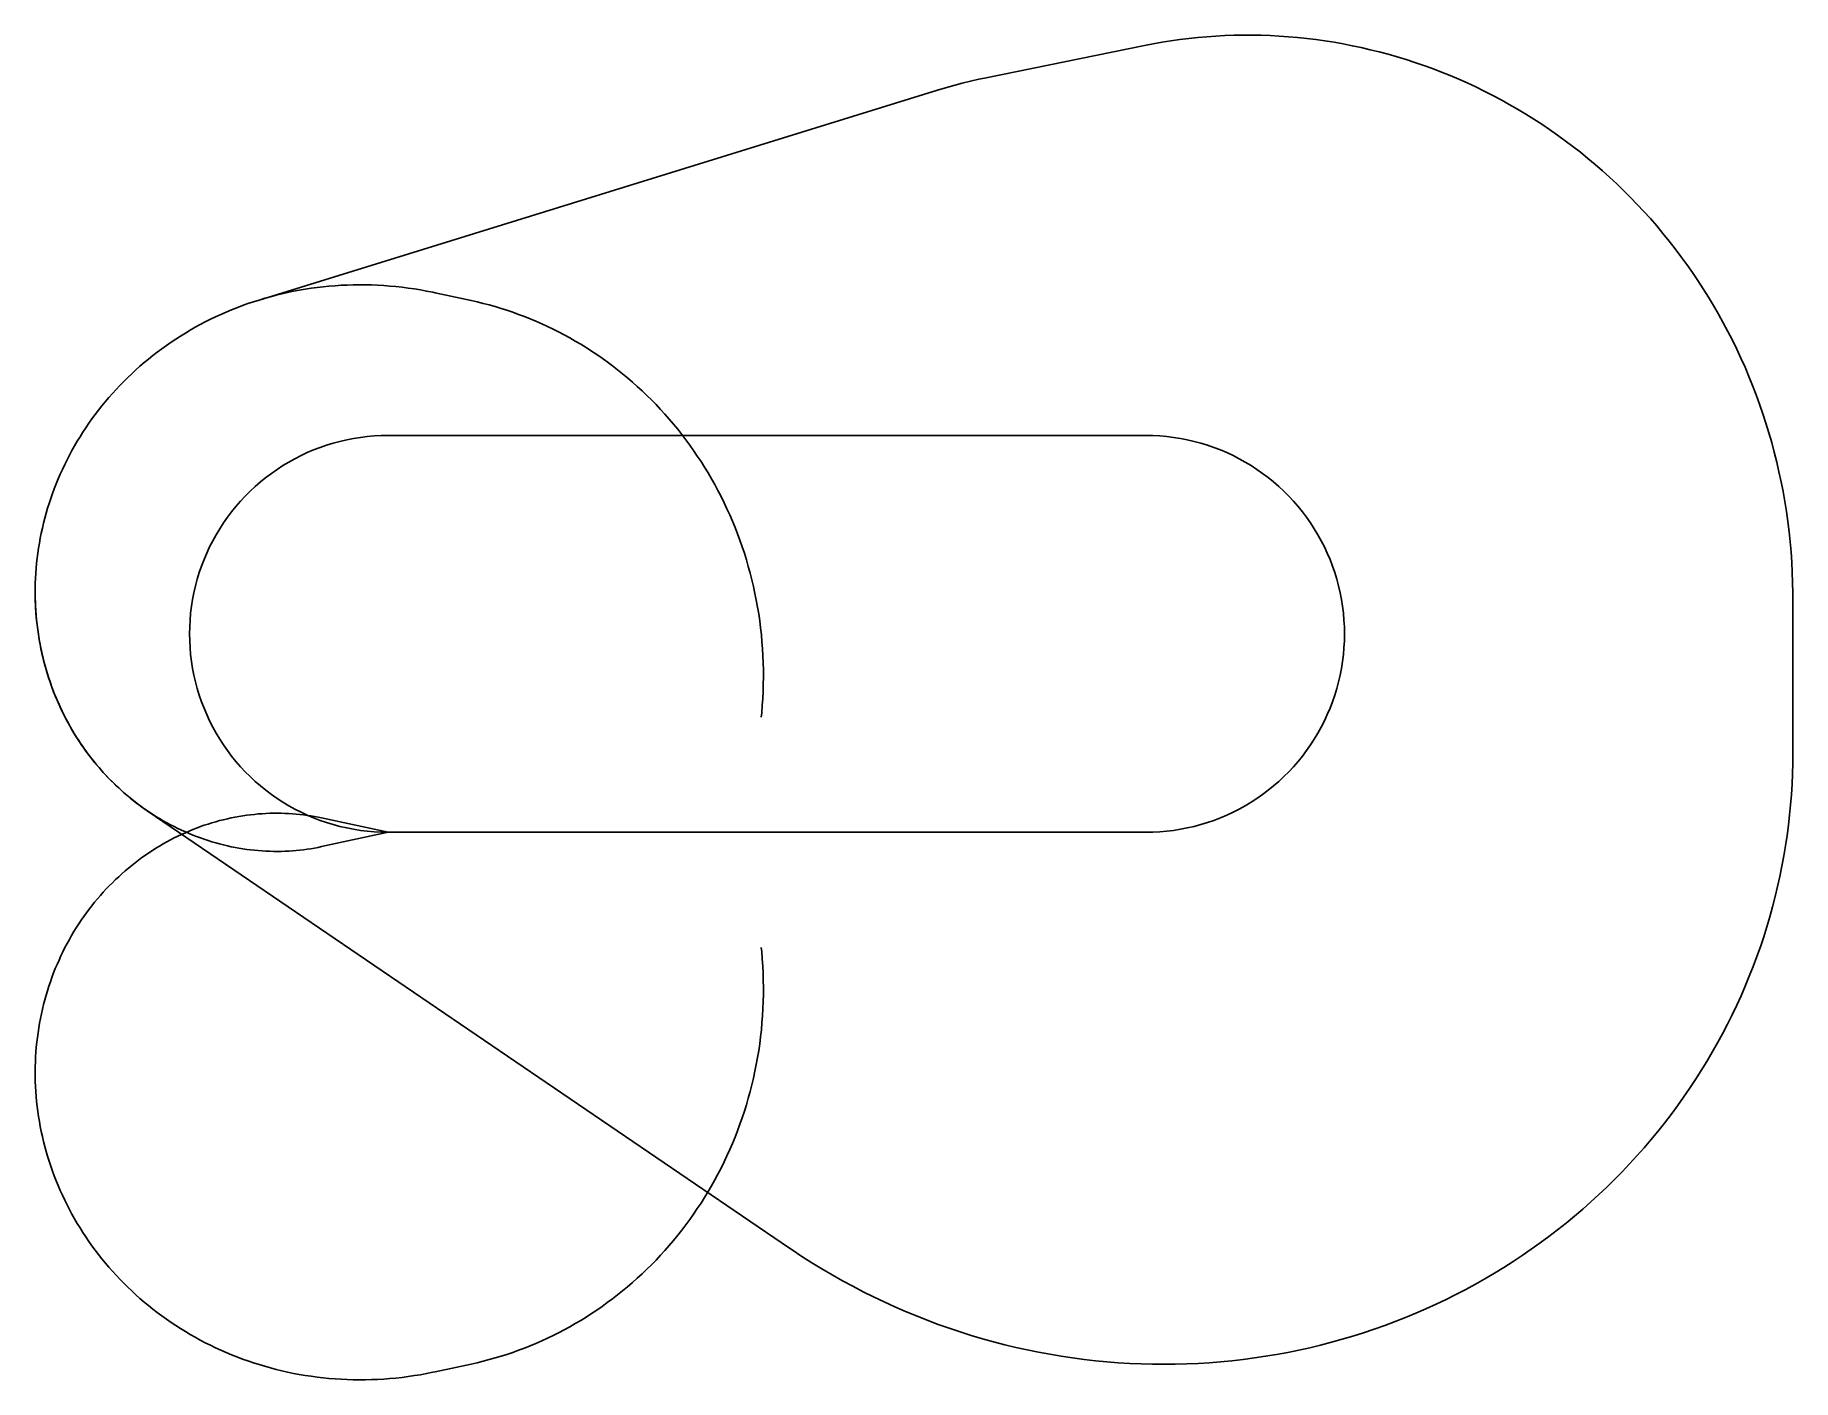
# Model space of a CAD drawing. Header units: metres. Extents: x -8025 to 31950, y -12454 to 18132.
import ezdxf

# ---------------------------------------------------------------- set-up
doc = ezdxf.new("R2010")
doc.units = ezdxf.units.M

msp = doc.modelspace()

# ---------------------------------------------------------------- linework, layer by layer
at = {"layer": 'NorminalTrack', "color": 1}
msp.add_lwpolyline([(0, 0), (0, 0), (-158, 3), (-315, 11), (-472, 25), (-628, 44), (-784, 69), (-938, 99), (-1092, 134), (-1244, 175), (-1395, 221), (-1544, 272), (-1691, 329), (-1836, 390), (-1978, 457), (-2119, 528), (-2257, 605), (-2392, 686), (-2524, 772), (-2653, 862), (-2778, 957), (-2901, 1056), (-3020, 1159), (-3135, 1267), (-3246, 1378), (-3354, 1493), (-3457, 1612), (-3556, 1735), (-3651, 1860), (-3741, 1989), (-3827, 2121), (-3908, 2257), (-3985, 2394), (-4056, 2535), (-4123, 2677), (-4184, 2822), (-4241, 2969), (-4292, 3118), (-4338, 3269), (-4379, 3421), (-4414, 3575), (-4444, 3729), (-4469, 3885), (-4488, 4041), (-4502, 4198), (-4510, 4356), (-4513, 4513), (-4510, 4671), (-4502, 4828), (-4488, 4985), (-4469, 5141), (-4444, 5297), (-4414, 5451), (-4379, 5605), (-4338, 5757), (-4292, 5908), (-4241, 6057), (-4184, 6204), (-4123, 6349), (-4056, 6491), (-3985, 6632), (-3908, 6770), (-3827, 6905), (-3741, 7037), (-3651, 7166), (-3556, 7292), (-3457, 7414), (-3354, 7533), (-3246, 7648), (-3135, 7759), (-3020, 7867), (-2901, 7970), (-2778, 8069), (-2653, 8164), (-2524, 8254), (-2392, 8340), (-2257, 8421), (-2119, 8498), (-1978, 8569), (-1836, 8636), (-1691, 8697), (-1544, 8754), (-1395, 8805), (-1244, 8851), (-1092, 8892), (-938, 8927), (-784, 8957), (-628, 8982), (-472, 9001), (-315, 9015), (-158, 9023), (0, 9026), (0, 9026), (17239, 9026), (17239, 9026), (17397, 9023), (17554, 9015), (17711, 9001), (17867, 8982), (18023, 8957), (18178, 8927), (18331, 8892), (18483, 8851), (18634, 8805), (18783, 8754), (18930, 8697), (19075, 8636), (19218, 8569), (19358, 8498), (19496, 8421), (19631, 8340), (19763, 8254), (19892, 8164), (20018, 8069), (20140, 7970), (20259, 7867), (20374, 7759), (20486, 7648), (20593, 7533), (20697, 7414), (20796, 7292), (20890, 7166), (20981, 7037), (21067, 6905), (21148, 6770), (21224, 6632), (21296, 6491), (21362, 6349), (21424, 6204), (21480, 6057), (21531, 5908), (21578, 5757), (21618, 5605), (21654, 5451), (21684, 5297), (21708, 5141), (21728, 4985), (21741, 4828), (21750, 4671), (21752, 4513), (21750, 4356), (21741, 4198), (21728, 4041), (21708, 3885), (21684, 3729), (21654, 3575), (21618, 3421), (21578, 3269), (21531, 3118), (21480, 2969), (21424, 2822), (21362, 2677), (21296, 2535), (21224, 2394), (21148, 2257), (21067, 2121), (20981, 1989), (20890, 1860), (20796, 1735), (20697, 1612), (20593, 1493), (20486, 1378), (20374, 1267), (20259, 1159), (20140, 1056), (20018, 957), (19892, 862), (19763, 772), (19631, 686), (19496, 605), (19358, 528), (19218, 457), (19075, 390), (18930, 329), (18783, 272), (18634, 221), (18483, 175), (18331, 134), (18178, 99), (18023, 69), (17867, 44), (17711, 25), (17554, 11), (17397, 3), (17239, 0), (0, 0)], dxfattribs=at)
at = {"layer": 'WindSpiral', "color": 5}
for points in [[(0, 0), (-1510, -326), (-1591, -343), (-1673, -358), (-1755, -372), (-1838, -385), (-1921, -396), (-2005, -406), (-2090, -415), (-2174, -422), (-2259, -427), (-2345, -431), (-2431, -434), (-2517, -435), (-2603, -434), (-2690, -432), (-2777, -429), (-2864, -424), (-2951, -417), (-3039, -409), (-3127, -399), (-3214, -388), (-3302, -375), (-3390, -361), (-3478, -345), (-3566, -327), (-3654, -308), (-3742, -287), (-3829, -265), (-3917, -241), (-4004, -215), (-4091, -188), (-4178, -159), (-4265, -129), (-4352, -97), (-4438, -63), (-4524, -28), (-4609, 9), (-4695, 47), (-4779, 87), (-4863, 129), (-4947, 172), (-5030, 217), (-5113, 264), (-5195, 312), (-5277, 361), (-5358, 412), (-5438, 465), (-5518, 519), (-5596, 575), (-5674, 633), (-5752, 692), (-5828, 752), (-5904, 814), (-5979, 877), (-6053, 942), (-6125, 1009), (-6197, 1076), (-6268, 1146), (-6338, 1217), (-6407, 1289), (-6475, 1362), (-6542, 1437), (-6608, 1514), (-6672, 1591), (-6735, 1670), (-6797, 1751), (-6858, 1832), (-6918, 1915), (-6976, 1999), (-7033, 2085), (-7089, 2172), (-7143, 2259), (-7196, 2348), (-7247, 2439), (-7297, 2530), (-7346, 2623), (-7393, 2716), (-7438, 2811), (-7482, 2906), (-7525, 3003), (-7566, 3101), (-7605, 3199), (-7642, 3299), (-7678, 3400), (-7713, 3501), (-7745, 3603), (-7776, 3706), (-7805, 3810), (-7833, 3915), (-7859, 4020), (-7882, 4127), (-7905, 4233), (-7925, 4341), (-7943, 4449), (-7960, 4558), (-7975, 4667), (-7988, 4777), (-7999, 4887), (-8008, 4998), (-8015, 5109), (-8020, 5220), (-8023, 5332), (-8025, 5445), (-8024, 5557), (-8022, 5670), (-8017, 5783), (-8010, 5896), (-8002, 6010), (-7991, 6123), (-7979, 6237), (-7964, 6351), (-7948, 6464), (-7929, 6578), (-7908, 6691), (-7886, 6805), (-7861, 6918), (-7834, 7032), (-7805, 7145), (-7774, 7257), (-7741, 7370), (-7706, 7482), (-7669, 7594), (-7630, 7705), (-7589, 7816), (-7546, 7927), (-7501, 8037), (-7454, 8146), (-7405, 8255), (-7353, 8364), (-7300, 8471), (-7245, 8578), (-7188, 8685), (-7128, 8790), (-7067, 8895), (-7004, 8999), (-6939, 9102), (-6872, 9204), (-6803, 9305), (-6732, 9405), (-6659, 9504), (-6584, 9602), (-6508, 9699), (-6429, 9795), (-6349, 9890), (-6267, 9983), (-6183, 10075), (-6097, 10166), (-6009, 10256), (-5920, 10344), (-5829, 10431), (-5736, 10517), (-5642, 10601), (-5546, 10684), (-5448, 10765), (-5348, 10845), (-5247, 10923), (-5145, 10999), (-5041, 11074), (-4935, 11147), (-4828, 11218), (-4719, 11288), (-4609, 11356), (-4497, 11422), (-4385, 11487), (-4270, 11549), (-4155, 11610), (-4038, 11669), (-3920, 11726), (-3800, 11780), (-3680, 11833), (-3558, 11884), (-3435, 11933), (-3311, 11980), (-3186, 12025), (-3060, 12068), (-2932, 12108), (-2932, 12108), (12495, 16881), (12681, 16936), (12869, 16989), (13058, 17039), (13248, 17085), (13439, 17128), (13566, 17155), (17202, 17896), (17402, 17935), (17603, 17971), (17804, 18003), (18007, 18031), (18210, 18056), (18414, 18078), (18619, 18096), (18824, 18110), (19030, 18121), (19236, 18129), (19443, 18132), (19649, 18132), (19857, 18129), (20064, 18122), (20271, 18111), (20479, 18097), (20686, 18078), (20894, 18057), (21101, 18031), (21309, 18002), (21515, 17970), (21722, 17933), (21928, 17893), (22134, 17850), (22339, 17802), (22544, 17752), (22748, 17697), (22952, 17639), (23154, 17577), (23356, 17511), (23557, 17442), (23757, 17370), (23956, 17294), (24153, 17214), (24350, 17130), (24545, 17044), (24739, 16953), (24932, 16859), (25124, 16762), (25314, 16661), (25502, 16557), (25689, 16449), (25874, 16338), (26057, 16223), (26239, 16106), (26418, 15984), (26596, 15860), (26772, 15732), (26946, 15602), (27118, 15467), (27288, 15330), (27455, 15190), (27620, 15046), (27783, 14900), (27944, 14750), (28102, 14598), (28257, 14442), (28410, 14284), (28561, 14123), (28709, 13959), (28854, 13792), (28996, 13622), (29136, 13450), (29272, 13275), (29406, 13098), (29537, 12918), (29665, 12735), (29790, 12551), (29912, 12363), (30030, 12174), (30146, 11982), (30258, 11787), (30367, 11591), (30473, 11393), (30575, 11192), (30674, 10989), (30770, 10785), (30862, 10578), (30950, 10370), (31035, 10160), (31117, 9948), (31194, 9735), (31269, 9520), (31339, 9303), (31406, 9085), (31469, 8865), (31528, 8645), (31584, 8423), (31635, 8199), (31683, 7975), (31727, 7749), (31767, 7523), (31803, 7295), (31836, 7067), (31864, 6837), (31888, 6607), (31908, 6377), (31925, 6145), (31937, 5914), (31945, 5681), (31949, 5449), (31950, 5326), (31950, 1795), (31948, 1562), (31942, 1328), (31932, 1095), (31917, 861), (31899, 627), (31876, 394), (31850, 160), (31819, -73), (31784, -306), (31745, -538), (31702, -770), (31655, -1002), (31604, -1233), (31549, -1463), (31489, -1693), (31426, -1922), (31358, -2150), (31287, -2377), (31211, -2603), (31131, -2828), (31048, -3052), (30960, -3274), (30868, -3496), (30773, -3716), (30673, -3934), (30570, -4151), (30462, -4367), (30351, -4580), (30236, -4792), (30117, -5003), (29994, -5211), (29868, -5418), (29737, -5622), (29603, -5824), (29466, -6025), (29324, -6223), (29180, -6419), (29031, -6612), (28879, -6803), (28724, -6992), (28565, -7178), (28402, -7362), (28236, -7542), (28067, -7721), (27895, -7896), (27719, -8069), (27541, -8238), (27359, -8405), (27173, -8569), (26985, -8729), (26794, -8887), (26600, -9041), (26403, -9193), (26203, -9340), (26001, -9485), (25796, -9626), (25588, -9764), (25377, -9898), (25164, -10028), (24948, -10155), (24730, -10279), (24510, -10399), (24287, -10515), (24062, -10627), (23835, -10735), (23605, -10840), (23374, -10940), (23140, -11037), (22905, -11130), (22668, -11218), (22429, -11303), (22188, -11383), (21946, -11460), (21702, -11532), (21457, -11600), (21210, -11664), (20962, -11723), (20712, -11779), (20462, -11830), (20210, -11876), (19957, -11919), (19703, -11957), (19448, -11990), (19193, -12019), (18936, -12044), (18679, -12064), (18422, -12080), (18164, -12091), (17905, -12098), (17646, -12100), (17387, -12098), (17127, -12091), (16868, -12080), (16608, -12064), (16348, -12044), (16089, -12019), (15829, -11989), (15570, -11955), (15312, -11916), (15053, -11873), (14795, -11825), (14538, -11773), (14282, -11716), (14026, -11655), (13771, -11589), (13517, -11518), (13264, -11443), (13012, -11364), (12761, -11280), (12511, -11192), (12263, -11099), (12016, -11001), (11771, -10900), (11527, -10794), (11285, -10683), (11044, -10569), (10805, -10450), (10568, -10326), (10333, -10199), (10100, -10067), (9869, -9931), (9641, -9791), (9414, -9646), (9190, -9498), (9132, -9459), (-5474, 489), (-5553, 544), (-5631, 601), (-5709, 659), (-5786, 718), (-5862, 780), (-5938, 842), (-6012, 906), (-6085, 972), (-6158, 1039), (-6229, 1107), (-6300, 1177), (-6369, 1249), (-6438, 1321), (-6505, 1396), (-6572, 1471), (-6637, 1548), (-6701, 1626), (-6763, 1706), (-6825, 1787), (-6885, 1869), (-6944, 1953), (-7002, 2038), (-7058, 2124), (-7113, 2211), (-7167, 2299), (-7219, 2389), (-7270, 2479), (-7319, 2571), (-7367, 2664), (-7413, 2758), (-7458, 2853), (-7502, 2950), (-7543, 3047), (-7583, 3145), (-7622, 3244), (-7659, 3344), (-7694, 3445), (-7728, 3547), (-7759, 3649), (-7790, 3753), (-7818, 3857), (-7845, 3962), (-7870, 4068), (-7893, 4174), (-7914, 4281), (-7933, 4389), (-7951, 4498), (-7967, 4606), (-7981, 4716), (-7993, 4826), (-8003, 4936), (-8011, 5047), (-8017, 5159), (-8022, 5270), (-8024, 5383), (-8025, 5466)], [(0, 0), (-1510, -326), (-1591, -343), (-1673, -358), (-1755, -372), (-1838, -385), (-1921, -396), (-2005, -406), (-2090, -415), (-2174, -422), (-2259, -427), (-2345, -431), (-2431, -434), (-2517, -435), (-2603, -434), (-2690, -432), (-2777, -429), (-2864, -424), (-2951, -417), (-3039, -409), (-3127, -399), (-3214, -388), (-3302, -375), (-3390, -361), (-3478, -345), (-3566, -327), (-3654, -308), (-3742, -287), (-3829, -265), (-3917, -241), (-4004, -215), (-4091, -188), (-4178, -159), (-4265, -129), (-4352, -97), (-4438, -63), (-4524, -28), (-4609, 9), (-4695, 47), (-4779, 87), (-4863, 129), (-4947, 172), (-5030, 217), (-5113, 264), (-5195, 312), (-5277, 361), (-5358, 412), (-5438, 465), (-5518, 519), (-5596, 575), (-5674, 633), (-5752, 692), (-5828, 752), (-5904, 814), (-5979, 877), (-6053, 942), (-6125, 1009), (-6197, 1076), (-6268, 1146), (-6338, 1217), (-6407, 1289), (-6475, 1362), (-6542, 1437), (-6608, 1514), (-6672, 1591), (-6735, 1670), (-6797, 1751), (-6858, 1832), (-6918, 1915), (-6976, 1999), (-7033, 2085), (-7089, 2172), (-7143, 2259), (-7196, 2348), (-7247, 2439), (-7297, 2530), (-7346, 2623), (-7393, 2716), (-7438, 2811), (-7482, 2906), (-7525, 3003), (-7566, 3101), (-7605, 3199), (-7642, 3299), (-7678, 3400), (-7713, 3501), (-7745, 3603), (-7776, 3706), (-7805, 3810), (-7833, 3915), (-7859, 4020), (-7882, 4127), (-7905, 4233), (-7925, 4341), (-7943, 4449), (-7960, 4558), (-7975, 4667), (-7988, 4777), (-7999, 4887), (-8008, 4998), (-8015, 5109), (-8020, 5220), (-8023, 5332), (-8025, 5445), (-8024, 5557), (-8022, 5670), (-8017, 5783), (-8010, 5896), (-8002, 6010), (-7991, 6123), (-7979, 6237), (-7964, 6351), (-7948, 6464), (-7929, 6578), (-7908, 6691), (-7886, 6805), (-7861, 6918), (-7834, 7032), (-7805, 7145), (-7774, 7257), (-7741, 7370), (-7706, 7482), (-7669, 7594), (-7630, 7705), (-7589, 7816), (-7546, 7927), (-7501, 8037), (-7454, 8146), (-7405, 8255), (-7353, 8364), (-7300, 8471), (-7245, 8578), (-7188, 8685), (-7128, 8790), (-7067, 8895), (-7004, 8999), (-6939, 9102), (-6872, 9204), (-6803, 9305), (-6732, 9405), (-6659, 9504), (-6584, 9602), (-6508, 9699), (-6429, 9795), (-6349, 9890), (-6267, 9983), (-6183, 10075), (-6097, 10166), (-6009, 10256), (-5920, 10344), (-5829, 10431), (-5736, 10517), (-5642, 10601), (-5546, 10684), (-5448, 10765), (-5348, 10845), (-5247, 10923), (-5145, 10999), (-5041, 11074), (-4935, 11147), (-4828, 11218), (-4719, 11288), (-4609, 11356), (-4497, 11422), (-4385, 11487), (-4270, 11549), (-4155, 11610), (-4038, 11669), (-3920, 11726), (-3800, 11780), (-3680, 11833), (-3558, 11884), (-3435, 11933), (-3311, 11980), (-3186, 12025), (-3060, 12068), (-2932, 12108), (-2804, 12146), (-2675, 12183), (-2545, 12217), (-2414, 12249), (-2283, 12278), (-2150, 12306), (-2017, 12331), (-1883, 12354), (-1749, 12374), (-1614, 12392), (-1478, 12408), (-1342, 12422), (-1205, 12433), (-1068, 12442), (-930, 12449), (-792, 12453), (-654, 12454), (-515, 12453), (-376, 12450), (-237, 12445), (-98, 12437), (42, 12426), (181, 12413), (321, 12398), (461, 12380), (600, 12359), (740, 12337), (879, 12311), (1018, 12283), (1071, 12272), (1894, 12094), (2030, 12064), (2165, 12031), (2301, 11995), (2435, 11957), (2570, 11917), (2704, 11874), (2837, 11829), (2970, 11782), (3102, 11732), (3234, 11679), (3365, 11625), (3495, 11568), (3625, 11508), (3753, 11446), (3881, 11382), (4008, 11315), (4135, 11246), (4260, 11175), (4384, 11101), (4507, 11025), (4629, 10947), (4750, 10866), (4869, 10783), (4988, 10698), (5105, 10611), (5221, 10522), (5335, 10430), (5448, 10336), (5560, 10240), (5670, 10142), (5779, 10042), (5886, 9939), (5991, 9835), (6095, 9729), (6197, 9620), (6298, 9510), (6396, 9398), (6493, 9283), (6589, 9167), (6682, 9049), (6773, 8929), (6863, 8808), (6950, 8684), (7035, 8559), (7119, 8432), (7200, 8303), (7279, 8173), (7356, 8041), (7431, 7908), (7504, 7773), (7575, 7636), (7643, 7498), (7709, 7359), (7772, 7218), (7834, 7076), (7892, 6933), (7949, 6788), (8003, 6642), (8055, 6495), (8104, 6346), (8150, 6197), (8194, 6046), (8236, 5895), (8275, 5742), (8311, 5589), (8345, 5435), (8376, 5279), (8404, 5123), (8430, 4967), (8453, 4809), (8473, 4651), (8491, 4492), (8505, 4333), (8517, 4173), (8527, 4013), (8533, 3852), (8537, 3691), (8538, 3530), (8536, 3368), (8531, 3206), (8523, 3044), (8513, 2881), (8500, 2719), (8490, 2618)], [(0, 0), (-1510, 326), (-1591, 343), (-1673, 358), (-1755, 372), (-1838, 385), (-1921, 396), (-2005, 406), (-2090, 415), (-2174, 422), (-2259, 427), (-2345, 431), (-2431, 434), (-2517, 435), (-2603, 434), (-2690, 432), (-2777, 429), (-2864, 424), (-2951, 417), (-3039, 409), (-3127, 399), (-3214, 388), (-3302, 375), (-3390, 361), (-3478, 345), (-3566, 327), (-3654, 308), (-3742, 287), (-3829, 265), (-3917, 241), (-4004, 215), (-4091, 188), (-4178, 159), (-4265, 129), (-4352, 97), (-4438, 63), (-4524, 28), (-4609, -9), (-4695, -47), (-4779, -87), (-4863, -129), (-4947, -172), (-5030, -217), (-5113, -264), (-5195, -312), (-5277, -361), (-5358, -412), (-5438, -465), (-5518, -519), (-5596, -575), (-5674, -633), (-5752, -692), (-5828, -752), (-5904, -814), (-5979, -877), (-6053, -942), (-6125, -1009), (-6197, -1076), (-6268, -1146), (-6338, -1217), (-6407, -1289), (-6475, -1362), (-6542, -1437), (-6608, -1514), (-6672, -1591), (-6735, -1670), (-6797, -1751), (-6858, -1832), (-6918, -1915), (-6976, -1999), (-7033, -2085), (-7089, -2172), (-7143, -2259), (-7196, -2348), (-7247, -2439), (-7297, -2530), (-7346, -2623), (-7393, -2716), (-7438, -2811), (-7482, -2906), (-7525, -3003), (-7566, -3101), (-7605, -3199), (-7642, -3299), (-7678, -3400), (-7713, -3501), (-7745, -3603), (-7776, -3706), (-7805, -3810), (-7833, -3915), (-7859, -4020), (-7882, -4127), (-7905, -4233), (-7925, -4341), (-7943, -4449), (-7960, -4558), (-7975, -4667), (-7988, -4777), (-7999, -4887), (-8008, -4998), (-8015, -5109), (-8020, -5220), (-8023, -5332), (-8025, -5445), (-8024, -5557), (-8022, -5670), (-8017, -5783), (-8010, -5896), (-8002, -6010), (-7991, -6123), (-7979, -6237), (-7964, -6351), (-7948, -6464), (-7929, -6578), (-7908, -6691), (-7886, -6805), (-7861, -6918), (-7834, -7032), (-7805, -7145), (-7774, -7257), (-7741, -7370), (-7706, -7482), (-7669, -7594), (-7630, -7705), (-7589, -7816), (-7546, -7927), (-7501, -8037), (-7454, -8146), (-7405, -8255), (-7353, -8364), (-7300, -8471), (-7245, -8578), (-7188, -8685), (-7128, -8790), (-7067, -8895), (-7004, -8999), (-6939, -9102), (-6872, -9204), (-6803, -9305), (-6732, -9405), (-6659, -9504), (-6584, -9602), (-6508, -9699), (-6429, -9795), (-6349, -9890), (-6267, -9983), (-6183, -10075), (-6097, -10166), (-6009, -10256), (-5920, -10344), (-5829, -10431), (-5736, -10517), (-5642, -10601), (-5546, -10684), (-5448, -10765), (-5348, -10845), (-5247, -10923), (-5145, -10999), (-5041, -11074), (-4935, -11147), (-4828, -11218), (-4719, -11288), (-4609, -11356), (-4497, -11422), (-4385, -11487), (-4270, -11549), (-4155, -11610), (-4038, -11669), (-3920, -11726), (-3800, -11780), (-3680, -11833), (-3558, -11884), (-3435, -11933), (-3311, -11980), (-3186, -12025), (-3060, -12068), (-2932, -12108), (-2804, -12146), (-2675, -12183), (-2545, -12217), (-2414, -12249), (-2283, -12278), (-2150, -12306), (-2017, -12331), (-1883, -12354), (-1749, -12374), (-1614, -12392), (-1478, -12408), (-1342, -12422), (-1205, -12433), (-1068, -12442), (-930, -12449), (-792, -12453), (-654, -12454), (-515, -12453), (-376, -12450), (-237, -12445), (-98, -12437), (42, -12426), (181, -12413), (321, -12398), (461, -12380), (600, -12359), (740, -12337), (879, -12311), (1018, -12283), (1071, -12272), (1894, -12094), (2030, -12064), (2165, -12031), (2301, -11995), (2435, -11957), (2570, -11917), (2704, -11874), (2837, -11829), (2970, -11782), (3102, -11732), (3234, -11679), (3365, -11625), (3495, -11568), (3625, -11508), (3753, -11446), (3881, -11382), (4008, -11315), (4135, -11246), (4260, -11175), (4384, -11101), (4507, -11025), (4629, -10947), (4750, -10866), (4869, -10783), (4988, -10698), (5105, -10611), (5221, -10522), (5335, -10430), (5448, -10336), (5560, -10240), (5670, -10142), (5779, -10042), (5886, -9939), (5991, -9835), (6095, -9729), (6197, -9620), (6298, -9510), (6396, -9398), (6493, -9283), (6589, -9167), (6682, -9049), (6773, -8929), (6863, -8808), (6950, -8684), (7035, -8559), (7119, -8432), (7200, -8303), (7279, -8173), (7356, -8041), (7431, -7908), (7504, -7773), (7575, -7636), (7643, -7498), (7709, -7359), (7772, -7218), (7834, -7076), (7892, -6933), (7949, -6788), (8003, -6642), (8055, -6495), (8104, -6346), (8150, -6197), (8194, -6046), (8236, -5895), (8275, -5742), (8311, -5589), (8345, -5435), (8376, -5279), (8404, -5123), (8430, -4967), (8453, -4809), (8473, -4651), (8491, -4492), (8505, -4333), (8517, -4173), (8527, -4013), (8533, -3852), (8537, -3691), (8538, -3530), (8536, -3368), (8531, -3206), (8523, -3044), (8513, -2881), (8500, -2719), (8490, -2618)]]:
    msp.add_lwpolyline(points, dxfattribs=at)

doc.saveas('drawing.dxf')
